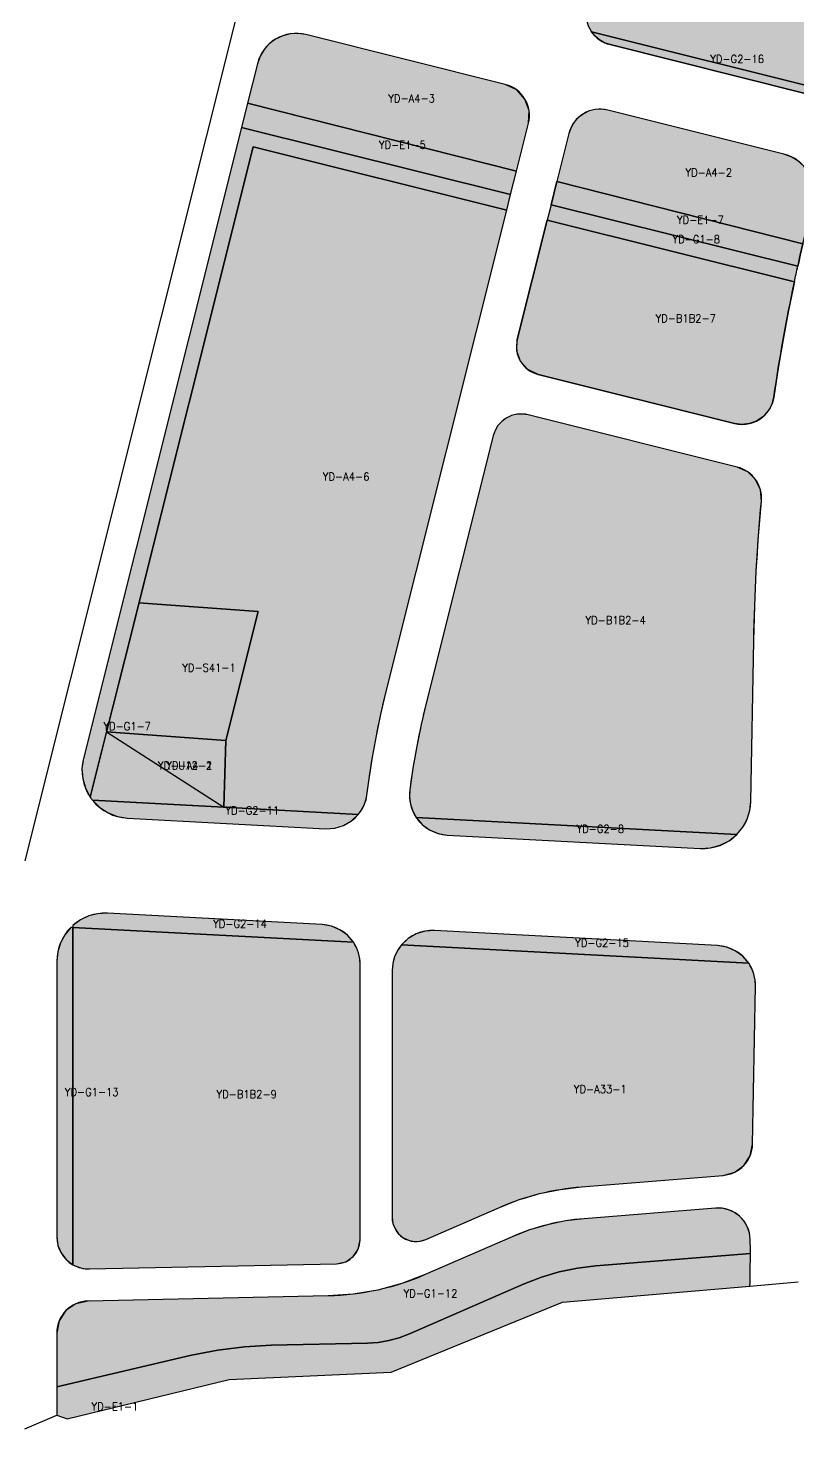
# Model space of a CAD drawing. Header units: millimetres. Extents: x 39644 to 41439, y 212527 to 214341.
# Drawn here: x 40460 to 40941, y 212654 to 213529 of the extents above; entities that cross this region are included whole.
import ezdxf

# ---------------------------------------------------------------- set-up
doc = ezdxf.new("R2010")
doc.units = ezdxf.units.MM
for name, color, linetype in [('00-规划范围', 7, 'CONTINUOUS'), ('01-用地方案边线', 7, 'CONTINUOUS'), ('YD-A33_边线', 7, 'CONTINUOUS'), ('YD-A4_边线', 7, 'CONTINUOUS'), ('YD-B1B2_边线', 7, 'CONTINUOUS'), ('YD-E1_边线', 7, 'CONTINUOUS'), ('YD-G1_边线', 7, 'CONTINUOUS'), ('YD-G2_边线', 7, 'CONTINUOUS'), ('YD-R2_边线', 7, 'CONTINUOUS'), ('YD-S41_边线', 7, 'CONTINUOUS'), ('YD-U12_边线', 7, 'CONTINUOUS')]:
    doc.layers.add(name, color=color, linetype=linetype)
doc.styles.get("Standard").update_dxf_attribs({"font": 'STANDARD'})

msp = doc.modelspace()

# ---------------------------------------------------------------- hatches: boundary and pattern name
at = {"layer": 'YD-A33_边线'}
msp.add_hatch(color=211, dxfattribs=at).paths.add_polyline_path([(40914.28, 212930.73), (40914.05, 212934.53), (40913.26, 212938.24), (40911.92, 212941.78), (40910.04, 212945.1), (40693.25, 212956.57), (40690.75, 212953), (40688.93, 212949.07), (40687.81, 212944.89), (40687.43, 212940.55), (40687.36, 212786.21), (40687.83, 212782.51), (40689.17, 212779.08), (40691.3, 212776.08), (40694.15, 212773.66), (40697.5, 212772.02), (40701.1, 212771.26), (40704.78, 212771.4), (40708.36, 212772.46), (40754.42, 212792.56), (40766.78, 212797.36), (40779.47, 212801.11), (40792.43, 212803.8), (40805.59, 212805.41), (40894.1, 212812.53), (40901.27, 212814.49), (40907.07, 212818.77), (40910.98, 212824.83), (40912.49, 212832.11), (40914.28, 212930.73)], flags=0)
at = {"layer": 'YD-A4_边线'}
for points in [[(40757.98, 213494.23), (40633.52, 213525.37), (40628.65, 213526.08), (40623.78, 213525.84), (40619.05, 213524.66), (40614.6, 213522.55), (40610.64, 213519.61), (40607.37, 213516), (40604.86, 213511.81), (40603.2, 213507.18), (40597.03, 213482.51), (40765.01, 213439.94), (40772.52, 213469.97), (40772.89, 213477.91), (40770.27, 213485.11), (40765.15, 213490.81)], [(40931.92, 213450.71), (40822, 213478.21), (40818.11, 213478.78), (40814.21, 213478.59), (40810.42, 213477.64), (40806.86, 213475.96), (40803.7, 213473.61), (40801.08, 213470.72), (40799.07, 213467.37), (40797.75, 213463.66), (40790.22, 213433.56), (40943.84, 213394.63), (40945.34, 213401.06), (40946.89, 213407.47), (40948.46, 213413.88), (40950.08, 213420.28), (40950.82, 213425.16), (40950.59, 213430.05), (40949.42, 213434.79), (40947.32, 213439.27), (40944.39, 213443.24), (40940.76, 213446.52), (40936.57, 213449.04), (40931.92, 213450.71)], [(40758.94, 213415.67), (40600.51, 213455.22), (40529.23, 213170.33), (40603.62, 213164.8), (40583.5, 213084.21), (40582.26, 213042.55), (40666.22, 213038.11), (40667.99, 213040.5), (40669.46, 213043.07), (40670.61, 213045.8), (40671.43, 213048.65), (40673.05, 213060.32), (40675.11, 213073.83), (40677.54, 213087.29), (40680.32, 213100.67), (40683.46, 213113.98)], [(40582.26, 213042.55), (40583.5, 213084.21), (40509.07, 213089.74)]]:
    msp.add_hatch(color=111, dxfattribs=at).paths.add_polyline_path(points, flags=0)
at = {"layer": 'YD-B1B2_边线'}
for points in [[(40938.57, 213370.82), (40934.95, 213352.91), (40931.6, 213334.93), (40928.52, 213316.91), (40925.72, 213298.85), (40924.88, 213295.35), (40923.44, 213292.09), (40921.45, 213289.13), (40918.93, 213286.56), (40914.95, 213283.9), (40910.52, 213282.29), (40905.83, 213281.76), (40901.08, 213282.35), (40778.61, 213313), (40772.15, 213316.07), (40767.54, 213321.2), (40765.19, 213327.69), (40765.51, 213334.83), (40784.16, 213409.37)], [(40913.19, 213146.55), (40913.79, 213168.41), (40914.78, 213190.25), (40916.18, 213212.08), (40917.97, 213233.87), (40917.34, 213240.99), (40914.37, 213247.27), (40909.43, 213252.15), (40902.91, 213255.1), (40772.3, 213287.77), (40768.79, 213288.29), (40765.28, 213288.12), (40761.87, 213287.26), (40758.67, 213285.75), (40755.82, 213283.64), (40753.47, 213281.03), (40751.66, 213278.02), (40750.47, 213274.68), (40708.68, 213107.67), (40705.52, 213094.21), (40702.74, 213080.68), (40700.35, 213067.06), (40698.35, 213053.39), (40698.17, 213048.87), (40698.79, 213044.43), (40700.2, 213040.17), (40702.37, 213036.2), (40902.65, 213025.61), (40906.29, 213030.05), (40909, 213035.07), (40910.71, 213040.5), (40911.37, 213046.22)], [(40667.43, 212944.23), (40667.16, 212947.92), (40666.35, 212951.51), (40665.02, 212954.94), (40663.19, 212958.16), (40487.96, 212967.43), (40487.96, 212756.72), (40490.41, 212755.52), (40492.99, 212754.67), (40495.66, 212754.17), (40498.39, 212754.04), (40652.67, 212757.29), (40658.41, 212758.56), (40663.07, 212761.79), (40666.21, 212766.52), (40667.36, 212772.28), (40667.43, 212944.23)]]:
    msp.add_hatch(color=1, dxfattribs=at).paths.add_polyline_path(points, flags=0)
at = {"layer": 'YD-E1_边线'}
for points in [[(40765.01, 213439.94), (40597.03, 213482.51), (40593.24, 213467.34), (40761.37, 213425.37)], [(40943.84, 213394.63), (40943.03, 213391.13), (40942.23, 213387.63), (40941.45, 213384.12), (40940.68, 213380.61), (40786.59, 213419.07), (40790.22, 213433.56)], [(40911.25, 212763.75), (40814.58, 212755.97), (40803.09, 212754.56), (40791.75, 212752.21), (40780.64, 212748.93), (40769.85, 212744.74), (40698.19, 212713.46), (40691.86, 212711.06), (40685.33, 212709.29), (40678.65, 212708.16), (40671.89, 212707.69), (40611.83, 212706.42), (40595.1, 212705.49), (40578.48, 212703.39), (40562.05, 212700.15), (40477.96, 212680.48), (40477.96, 212662.7), (40484.39, 212660.47), (40585.63, 212685.01), (40686.85, 212689.51), (40793.85, 212733.32), (40910.8, 212743.35), (40910.87, 212745.55), (40910.94, 212747.75), (40910.99, 212749.94), (40911.04, 212752.14)]]:
    msp.add_hatch(color=4, dxfattribs=at).paths.add_polyline_path(points, flags=0)
at = {"layer": 'YD-G1_边线'}
for points in [[(40600.51, 213455.22), (40758.94, 213415.67), (40761.37, 213425.37), (40593.24, 213467.34), (40494.56, 213072.95), (40493.69, 213066.68), (40494.13, 213060.44), (40495.86, 213054.42), (40498.84, 213048.84), (40520.37, 213134.91)], [(40786.59, 213419.07), (40784.16, 213409.37), (40933.72, 213372.04), (40938.57, 213370.82), (40939.09, 213373.27), (40939.61, 213375.72), (40940.14, 213378.16), (40940.68, 213380.61)], [(40487.96, 212967.43), (40486.69, 212967.5), (40482.97, 212962.94), (40480.23, 212957.79), (40478.54, 212952.2), (40477.96, 212946.34), (40477.96, 212774.04), (40478.66, 212768.82), (40480.64, 212764.04), (40483.79, 212759.93), (40487.96, 212756.72)], [(40889.38, 212792.09), (40807.19, 212785.47), (40795.68, 212784.06), (40784.34, 212781.71), (40773.24, 212778.43), (40762.42, 212774.23), (40708.05, 212750.5), (40693.43, 212744.95), (40678.38, 212740.87), (40663.01, 212738.27), (40647.41, 212737.18), (40497.54, 212734.02), (40489.89, 212732.33), (40483.67, 212728.02), (40479.49, 212721.71), (40477.96, 212714.03), (40477.96, 212680.48), (40562.05, 212700.15), (40578.48, 212703.39), (40595.1, 212705.49), (40611.83, 212706.42), (40671.89, 212707.69), (40678.65, 212708.16), (40685.33, 212709.29), (40691.86, 212711.06), (40698.19, 212713.46), (40769.85, 212744.74), (40780.64, 212748.93), (40791.75, 212752.21), (40803.09, 212754.56), (40814.58, 212755.97), (40911.11, 212763.74), (40911.09, 212765.96), (40911.06, 212768.19), (40911.02, 212770.41), (40910.98, 212772.63), (40910.46, 212776.68), (40909.15, 212780.51), (40907.1, 212783.99), (40904.37, 212787.01), (40901.07, 212789.42), (40897.39, 212791.1), (40893.46, 212792), (40889.38, 212792.09)]]:
    msp.add_hatch(color=3, dxfattribs=at).paths.add_polyline_path(points, flags=0)
at = {"layer": 'YD-G2_边线'}
for points in [[(40811.85, 213527.14), (40960.17, 213490.03), (40956.35, 213488.77), (40952.39, 213488.14), (40948.39, 213488.16), (40944.41, 213488.82), (40823.47, 213519.08), (40820.05, 213520.27), (40816.92, 213522.05), (40814.16, 213524.35)], [(40666.22, 213038.11), (40582.26, 213042.55), (40500.28, 213046.89), (40504.75, 213042.4), (40509.99, 213038.98), (40515.83, 213036.72), (40522.08, 213035.72), (40645.72, 213029.18), (40651.53, 213029.55), (40657.03, 213031.23), (40662, 213034.11), (40666.22, 213038.11)], [(40902.65, 213025.61), (40702.37, 213036.2), (40706.15, 213031.78), (40710.79, 213028.38), (40716.08, 213026.14), (40721.82, 213025.16), (40879.79, 213016.8), (40886.11, 213017.14), (40892.16, 213018.77), (40897.74, 213021.61)], [(40643.75, 212969.2), (40509.55, 212976.3), (40503.67, 212976.04), (40498, 212974.64), (40492.72, 212972.18), (40487.96, 212968.7), (40487.96, 212967.43), (40663.19, 212958.16), (40659.41, 212962.59), (40654.78, 212965.98), (40649.49, 212968.22), (40643.75, 212969.2)], [(40890.6, 212956.15), (40713.75, 212965.5), (40707.94, 212965.13), (40702.44, 212963.46), (40697.48, 212960.57), (40693.25, 212956.57), (40910.04, 212945.1), (40906.26, 212949.53), (40901.63, 212952.92), (40896.34, 212955.16), (40890.6, 212956.15)]]:
    msp.add_hatch(color=94, dxfattribs=at).paths.add_polyline_path(points, flags=0)
at = {"layer": 'YD-R2_边线'}
msp.add_hatch(color=2, dxfattribs=at).paths.add_polyline_path([(40976.45, 213585.14), (40844.18, 213621.17), (40841.22, 213621.66), (40838.26, 213621.57), (40835.37, 213620.89), (40832.65, 213619.64), (40830.23, 213617.88), (40828.23, 213615.69), (40826.69, 213613.15), (40825.68, 213610.34), (40808.92, 213543.33), (40808.33, 213539.12), (40808.64, 213534.92), (40809.82, 213530.88), (40811.85, 213527.14), (40960.17, 213490.03), (40965.03, 213492.74), (40969.12, 213496.41), (40972.31, 213500.89), (40974.46, 213506.02), (40990.38, 213560.21), (40991.12, 213564.13), (40991.07, 213568.08), (40990.24, 213571.94), (40988.65, 213575.6), (40986.37, 213578.87), (40983.51, 213581.6), (40980.18, 213583.72), (40976.45, 213585.14)], flags=0)
at = {"layer": 'YD-S41_边线'}
msp.add_hatch(color=254, dxfattribs=at).paths.add_polyline_path([(40603.62, 213164.8), (40529.23, 213170.33), (40520.37, 213134.91), (40509.07, 213089.74), (40583.5, 213084.21)], flags=0)
at = {"layer": 'YD-U12_边线'}
msp.add_hatch(color=152, dxfattribs=at).paths.add_polyline_path([(40583.5, 213084.21), (40509.07, 213089.74), (40498.84, 213048.84), (40499.19, 213048.34), (40499.54, 213047.85), (40499.91, 213047.37), (40500.28, 213046.89), (40582.26, 213042.55)], flags=0)

# ---------------------------------------------------------------- linework, layer by layer
at = {"layer": '00-规划范围'}
for points in [[(40627.8, 213687.88), (40457.95, 213009.03)], [(40457.96, 212654.06), (40477.96, 212662.7), (40484.39, 212660.47), (40585.63, 212685.01), (40686.85, 212689.51), (40793.85, 212733.32), (40910.8, 212743.35), (40940.9, 212745.93)]]:
    msp.add_lwpolyline(points, dxfattribs=at)
at = {"layer": '01-用地方案边线'}
for points in [[(40976.45, 213585.14), (40844.18, 213621.17, 0.420306), (40825.68, 213610.34), (40808.92, 213543.33, 0.21525), (40811.85, 213527.14), (40960.17, 213490.03, 0.225376), (40974.46, 213506.02), (40990.38, 213560.21, 0.420039)], [(40757.98, 213494.23), (40633.52, 213525.37, 0.414258), (40603.2, 213507.18), (40597.03, 213482.51), (40765.01, 213439.94), (40772.52, 213469.97, 0.414213)], [(40811.85, 213527.14, 0.182676), (40823.47, 213519.08), (40944.41, 213488.82, 0.162278), (40960.17, 213490.03)], [(40931.92, 213450.71), (40822, 213478.21, 0.414214), (40797.75, 213463.66), (40790.22, 213433.56), (40943.84, 213394.63, -0.005521), (40950.08, 213420.28, 0.415568)], [(40600.51, 213455.22), (40758.94, 213415.67), (40761.37, 213425.37), (40593.24, 213467.34), (40494.56, 213072.95, 0.213302), (40498.84, 213048.84), (40520.37, 213134.91)], [(40758.94, 213415.67), (40600.51, 213455.22), (40520.37, 213134.91), (40509.07, 213089.74), (40583.5, 213084.21), (40582.26, 213042.55), (40666.22, 213038.11, 0.119221), (40671.43, 213048.65), (40673.05, 213060.32, -0.026815), (40683.46, 213113.98)], [(40758.94, 213415.67), (40600.51, 213455.22), (40529.23, 213170.33), (40603.62, 213164.8), (40583.5, 213084.21), (40582.26, 213042.55), (40666.22, 213038.11, 0.119221), (40671.43, 213048.65), (40673.05, 213060.32, -0.026815), (40683.46, 213113.98)], [(40943.84, 213394.63), (40790.22, 213433.56), (40786.59, 213419.07), (40940.68, 213380.61, -0.003008)], [(40786.59, 213419.07), (40784.16, 213409.37), (40933.72, 213372.04), (40938.57, 213370.82, -0.002093), (40940.68, 213380.61)], [(40938.57, 213370.82), (40784.16, 213409.37), (40765.51, 213334.83, 0.414213), (40778.61, 213313), (40901.08, 213282.35, 0.242754), (40918.93, 213286.56, 0.181265), (40925.72, 213298.85, -0.0153)], [(40913.19, 213146.55, -0.018301), (40917.97, 213233.87, 0.369843), (40902.91, 213255.1), (40772.3, 213287.77, 0.414214), (40750.47, 213274.68), (40708.68, 213107.67, 0.028565), (40698.35, 213053.39, 0.182379), (40702.37, 213036.2), (40902.65, 213025.61, 0.193471), (40911.37, 213046.22)], [(40583.5, 213084.21), (40509.07, 213089.74), (40498.84, 213048.84, 0.020246), (40500.28, 213046.89), (40582.26, 213042.55)], [(40666.22, 213038.11), (40582.26, 213042.55), (40500.28, 213046.89, 0.213422), (40522.08, 213035.72), (40645.72, 213029.18, 0.236068)], [(40902.65, 213025.61), (40702.37, 213036.2, 0.236068), (40721.82, 213025.16), (40879.79, 213016.8, 0.213422)], [(40643.75, 212969.2), (40509.55, 212976.3, 0.198179), (40487.96, 212968.7), (40487.96, 212967.43), (40663.19, 212958.16, 0.236068)], [(40487.96, 212967.43), (40486.69, 212967.5, 0.198179), (40477.96, 212946.34), (40477.96, 212774.04, 0.267949), (40487.96, 212756.72)], [(40667.43, 212944.23, 0.148852), (40663.19, 212958.16), (40487.96, 212967.43), (40487.96, 212756.72, 0.13701), (40498.39, 212754.04), (40652.67, 212757.29, 0.40794), (40667.36, 212772.28)], [(40890.6, 212956.15), (40713.75, 212965.5, 0.236068), (40693.25, 212956.57), (40910.04, 212945.1, 0.236068)], [(40914.28, 212930.73, 0.153382), (40910.04, 212945.1), (40693.25, 212956.57, 0.17576), (40687.43, 212940.55), (40687.36, 212786.21, 0.54072), (40708.36, 212772.46), (40754.42, 212792.56, -0.082994), (40805.59, 212805.41), (40894.1, 212812.53, 0.38566), (40912.49, 212832.11)], [(40889.38, 212792.09), (40807.19, 212785.47, 0.082994), (40762.42, 212774.23), (40708.05, 212750.5, -0.097936), (40647.41, 212737.18), (40497.54, 212734.02, 0.408061), (40477.96, 212714.03), (40477.96, 212680.48), (40562.05, 212700.15), (40578.48, 212703.39), (40595.1, 212705.49), (40611.83, 212706.42), (40671.89, 212707.69), (40678.65, 212708.16), (40685.33, 212709.29), (40691.86, 212711.06), (40698.19, 212713.46), (40769.85, 212744.74), (40780.64, 212748.93), (40791.75, 212752.21), (40803.09, 212754.56), (40814.58, 212755.97), (40911.11, 212763.74, 0.004585), (40910.98, 212772.63, 0.430775)], [(40911.25, 212763.75), (40814.58, 212755.97), (40803.09, 212754.56), (40791.75, 212752.21), (40780.64, 212748.93), (40769.85, 212744.74), (40698.19, 212713.46), (40691.86, 212711.06), (40685.33, 212709.29), (40678.65, 212708.16), (40671.89, 212707.69), (40611.83, 212706.42), (40595.1, 212705.49), (40578.48, 212703.39), (40562.05, 212700.15), (40477.96, 212680.48), (40477.96, 212662.7), (40484.39, 212660.47), (40585.63, 212685.01), (40686.85, 212689.51), (40793.85, 212733.32), (40910.8, 212743.35, 0.004533), (40911.04, 212752.14)]]:
    msp.add_lwpolyline(points, format="xyb", close=True, dxfattribs=at)
for points in [[(40765.01, 213439.94), (40597.03, 213482.51), (40593.24, 213467.34), (40761.37, 213425.37)], [(40603.62, 213164.8), (40529.23, 213170.33), (40520.37, 213134.91), (40509.07, 213089.74), (40583.5, 213084.21)], [(40603.62, 213164.8), (40529.23, 213170.33), (40520.37, 213134.91), (40509.07, 213089.74), (40583.5, 213084.21)]]:
    msp.add_lwpolyline(points, close=True, dxfattribs=at)
msp.add_lwpolyline([(40938.57, 213370.82), (40784.16, 213409.37), (40765.51, 213334.83, 0.414213), (40778.61, 213313), (40901.08, 213282.35, 0.242754), (40918.93, 213286.56, 0.242754)], format="xyb", dxfattribs=at)
at = {"layer": 'YD-A33_边线', "color": 7}
msp.add_lwpolyline([(40914.28, 212930.73), (40914.05, 212934.53), (40913.26, 212938.24), (40911.92, 212941.78), (40910.04, 212945.1), (40693.25, 212956.57), (40690.75, 212953), (40688.93, 212949.07), (40687.81, 212944.89), (40687.43, 212940.55), (40687.36, 212786.21), (40687.83, 212782.51), (40689.17, 212779.08), (40691.3, 212776.08), (40694.15, 212773.66), (40697.5, 212772.02), (40701.1, 212771.26), (40704.78, 212771.4), (40708.36, 212772.46), (40754.42, 212792.56), (40766.78, 212797.36), (40779.47, 212801.11), (40792.43, 212803.8), (40805.59, 212805.41), (40894.1, 212812.53), (40901.27, 212814.49), (40907.07, 212818.77), (40910.98, 212824.83), (40912.49, 212832.11), (40914.28, 212930.73), (40914.28, 212930.73)], dxfattribs=at)
at = {"layer": 'YD-A4_边线', "color": 7}
for points in [[(40757.98, 213494.23), (40633.52, 213525.37), (40628.65, 213526.08), (40623.78, 213525.84), (40619.05, 213524.66), (40614.6, 213522.55), (40610.64, 213519.61), (40607.37, 213516), (40604.86, 213511.81), (40603.2, 213507.18), (40597.03, 213482.51), (40765.01, 213439.94), (40772.52, 213469.97), (40772.89, 213477.91), (40770.27, 213485.11), (40765.15, 213490.81), (40757.98, 213494.23)], [(40931.92, 213450.71), (40822, 213478.21), (40818.11, 213478.78), (40814.21, 213478.59), (40810.42, 213477.64), (40806.86, 213475.96), (40803.7, 213473.61), (40801.08, 213470.72), (40799.07, 213467.37), (40797.75, 213463.66), (40790.22, 213433.56), (40943.84, 213394.63)], [(40758.94, 213415.67), (40600.51, 213455.22), (40529.23, 213170.33), (40603.62, 213164.8), (40583.5, 213084.21), (40582.26, 213042.55), (40666.22, 213038.11), (40667.99, 213040.5), (40669.46, 213043.07), (40670.61, 213045.8), (40671.43, 213048.65), (40673.05, 213060.32), (40675.11, 213073.83), (40677.54, 213087.29), (40680.32, 213100.67), (40683.46, 213113.98), (40758.94, 213415.67)], [(40944.39, 213443.24), (40940.76, 213446.52), (40936.57, 213449.04), (40931.92, 213450.71), (40931.92, 213450.71)], [(40582.26, 213042.55), (40583.5, 213084.21), (40509.07, 213089.74), (40582.26, 213042.55)]]:
    msp.add_lwpolyline(points, dxfattribs=at)
at = {"layer": 'YD-B1B2_边线', "color": 7}
for points in [[(40938.57, 213370.82), (40934.95, 213352.91), (40931.6, 213334.93), (40928.52, 213316.91), (40925.72, 213298.85), (40924.88, 213295.35), (40923.44, 213292.09), (40921.45, 213289.13), (40918.93, 213286.56), (40914.95, 213283.9), (40910.52, 213282.29), (40905.83, 213281.76), (40901.08, 213282.35), (40778.61, 213313), (40772.15, 213316.07), (40767.54, 213321.2), (40765.19, 213327.69), (40765.51, 213334.83), (40784.16, 213409.37), (40938.57, 213370.82)], [(40913.19, 213146.55), (40913.79, 213168.41), (40914.78, 213190.25), (40916.18, 213212.08), (40917.97, 213233.87), (40917.34, 213240.99), (40914.37, 213247.27), (40909.43, 213252.15), (40902.91, 213255.1), (40772.3, 213287.77), (40768.79, 213288.29), (40765.28, 213288.12), (40761.87, 213287.26), (40758.67, 213285.75), (40755.82, 213283.64), (40753.47, 213281.03), (40751.66, 213278.02), (40750.47, 213274.68), (40708.68, 213107.67), (40705.52, 213094.21), (40702.74, 213080.68), (40700.35, 213067.06), (40698.35, 213053.39), (40698.17, 213048.87), (40698.79, 213044.43), (40700.2, 213040.17), (40702.37, 213036.2), (40902.65, 213025.61), (40906.29, 213030.05), (40909, 213035.07), (40910.71, 213040.5), (40911.37, 213046.22), (40913.19, 213146.55)], [(40667.43, 212944.23), (40667.16, 212947.92), (40666.35, 212951.51), (40665.02, 212954.94), (40663.19, 212958.16), (40487.96, 212967.43), (40487.96, 212756.72), (40490.41, 212755.52), (40492.99, 212754.67), (40495.66, 212754.17), (40498.39, 212754.04), (40652.67, 212757.29), (40658.41, 212758.56), (40663.07, 212761.79), (40666.21, 212766.52), (40667.36, 212772.28), (40667.43, 212944.23), (40667.43, 212944.23)]]:
    msp.add_lwpolyline(points, dxfattribs=at)
at = {"layer": 'YD-E1_边线', "color": 7}
for points in [[(40765.01, 213439.94), (40597.03, 213482.51), (40593.24, 213467.34), (40761.37, 213425.37), (40765.01, 213439.94)], [(40943.84, 213394.63), (40943.03, 213391.13), (40942.23, 213387.63), (40941.45, 213384.12), (40940.68, 213380.61), (40786.59, 213419.07), (40790.22, 213433.56), (40943.84, 213394.63)], [(40911.25, 212763.75), (40814.58, 212755.97), (40803.09, 212754.56), (40791.75, 212752.21), (40780.64, 212748.93), (40769.85, 212744.74), (40698.19, 212713.46), (40691.86, 212711.06), (40685.33, 212709.29), (40678.65, 212708.16), (40671.89, 212707.69), (40611.83, 212706.42), (40595.1, 212705.49), (40578.48, 212703.39), (40562.05, 212700.15), (40477.96, 212680.48), (40477.96, 212662.7), (40484.39, 212660.47), (40585.63, 212685.01), (40686.85, 212689.51), (40793.85, 212733.32), (40910.8, 212743.35), (40910.87, 212745.55), (40910.94, 212747.75), (40910.99, 212749.94), (40911.04, 212752.14), (40911.25, 212763.75)]]:
    msp.add_lwpolyline(points, dxfattribs=at)
at = {"layer": 'YD-G1_边线', "color": 7}
for points in [[(40600.51, 213455.22), (40758.94, 213415.67), (40761.37, 213425.37), (40593.24, 213467.34), (40494.56, 213072.95), (40493.69, 213066.68), (40494.13, 213060.44), (40495.86, 213054.42), (40498.84, 213048.84), (40520.37, 213134.91), (40600.51, 213455.22)], [(40786.59, 213419.07), (40784.16, 213409.37), (40933.72, 213372.04), (40938.57, 213370.82), (40939.09, 213373.27), (40939.61, 213375.72), (40940.14, 213378.16), (40940.68, 213380.61), (40786.59, 213419.07)], [(40487.96, 212967.43), (40486.69, 212967.5), (40482.97, 212962.94), (40480.23, 212957.79), (40478.54, 212952.2), (40477.96, 212946.34), (40477.96, 212774.04), (40478.66, 212768.82), (40480.64, 212764.04), (40483.79, 212759.93), (40487.96, 212756.72), (40487.96, 212967.43)], [(40889.38, 212792.09), (40807.19, 212785.47), (40795.68, 212784.06), (40784.34, 212781.71), (40773.24, 212778.43), (40762.42, 212774.23), (40708.05, 212750.5), (40693.43, 212744.95), (40678.38, 212740.87), (40663.01, 212738.27), (40647.41, 212737.18), (40497.54, 212734.02), (40489.89, 212732.33), (40483.67, 212728.02), (40479.49, 212721.71), (40477.96, 212714.03), (40477.96, 212680.48), (40562.05, 212700.15), (40578.48, 212703.39), (40595.1, 212705.49), (40611.83, 212706.42), (40671.89, 212707.69), (40678.65, 212708.16), (40685.33, 212709.29), (40691.86, 212711.06), (40698.19, 212713.46), (40769.85, 212744.74), (40780.64, 212748.93), (40791.75, 212752.21), (40803.09, 212754.56), (40814.58, 212755.97), (40911.11, 212763.74), (40911.09, 212765.96), (40911.06, 212768.19), (40911.02, 212770.41), (40910.98, 212772.63), (40910.46, 212776.68), (40909.15, 212780.51), (40907.1, 212783.99), (40904.37, 212787.01), (40901.07, 212789.42), (40897.39, 212791.1), (40893.46, 212792), (40889.38, 212792.09), (40889.38, 212792.09)]]:
    msp.add_lwpolyline(points, dxfattribs=at)
at = {"layer": 'YD-G2_边线', "color": 7}
for points in [[(40811.85, 213527.14), (40960.17, 213490.03), (40956.35, 213488.77), (40952.39, 213488.14), (40948.39, 213488.16), (40944.41, 213488.82), (40823.47, 213519.08), (40820.05, 213520.27), (40816.92, 213522.05), (40814.16, 213524.35), (40811.85, 213527.14)], [(40666.22, 213038.11), (40582.26, 213042.55), (40500.28, 213046.89), (40504.75, 213042.4), (40509.99, 213038.98), (40515.83, 213036.72), (40522.08, 213035.72), (40645.72, 213029.18), (40651.53, 213029.55), (40657.03, 213031.23), (40662, 213034.11), (40666.22, 213038.11), (40666.22, 213038.11)], [(40902.65, 213025.61), (40702.37, 213036.2), (40706.15, 213031.78), (40710.79, 213028.38), (40716.08, 213026.14), (40721.82, 213025.16), (40879.79, 213016.8), (40886.11, 213017.14), (40892.16, 213018.77), (40897.74, 213021.61), (40902.65, 213025.61)], [(40643.75, 212969.2), (40509.55, 212976.3), (40503.67, 212976.04), (40498, 212974.64), (40492.72, 212972.18), (40487.96, 212968.7), (40487.96, 212967.43), (40663.19, 212958.16), (40659.41, 212962.59), (40654.78, 212965.98), (40649.49, 212968.22), (40643.75, 212969.2), (40643.75, 212969.2)], [(40890.6, 212956.15), (40713.75, 212965.5), (40707.94, 212965.13), (40702.44, 212963.46), (40697.48, 212960.57), (40693.25, 212956.57), (40910.04, 212945.1), (40906.26, 212949.53), (40901.63, 212952.92), (40896.34, 212955.16), (40890.6, 212956.15), (40890.6, 212956.15)]]:
    msp.add_lwpolyline(points, dxfattribs=at)
at = {"layer": 'YD-R2_边线', "color": 7}
msp.add_lwpolyline([(40809.82, 213530.88), (40811.85, 213527.14), (40960.17, 213490.03), (40965.03, 213492.74), (40969.12, 213496.41), (40972.31, 213500.89), (40974.46, 213506.02), (40990.38, 213560.21)], dxfattribs=at)
at = {"layer": 'YD-S41_边线', "color": 7}
msp.add_lwpolyline([(40603.62, 213164.8), (40529.23, 213170.33), (40520.37, 213134.91), (40509.07, 213089.74), (40583.5, 213084.21), (40603.62, 213164.8)], dxfattribs=at)
at = {"layer": 'YD-U12_边线', "color": 7}
msp.add_lwpolyline([(40583.5, 213084.21), (40509.07, 213089.74), (40498.84, 213048.84), (40499.19, 213048.34), (40499.54, 213047.85), (40499.91, 213047.37), (40500.28, 213046.89), (40582.26, 213042.55), (40583.5, 213084.21)], dxfattribs=at)

# ---------------------------------------------------------------- texts
at = {"layer": 'YD-A33_边线', "color": 7}
msp.add_text('YD-A33-1', height=5, dxfattribs=at).set_placement((40800.82, 212863.92))
at = {"layer": 'YD-A4_边线', "color": 7}
for s, p in [('YD-A4-3', (40684.96, 213483.01)), ('YD-A4-2', (40870.52, 213436.71)), ('YD-A4-6', (40644.09, 213246.66)), ('YD-A4-1', (40546.29, 213066.14))]:
    msp.add_text(s, height=5, dxfattribs=at).set_placement(p)
at = {"layer": 'YD-B1B2_边线', "color": 7}
for s, p in [('YD-B1B2-7', (40851.88, 213345.56)), ('YD-B1B2-4', (40808.07, 213156.95)), ('YD-B1B2-9', (40577.7, 212860.74))]:
    msp.add_text(s, height=5, dxfattribs=at).set_placement(p)
at = {"layer": 'YD-E1_边线', "color": 7}
for s, p in [('YD-E1-5', (40679.12, 213453.94)), ('YD-E1-7', (40865.21, 213407.08)), ('YD-E1-1', (40499.63, 212665.63))]:
    msp.add_text(s, height=5, dxfattribs=at).set_placement(p)
at = {"layer": 'YD-G1_边线', "color": 7}
for s, p in [('YD-G1-8', (40862.42, 213394.95)), ('YD-G1-7', (40507.07, 213090.69)), ('YD-G1-13', (40482.96, 212862.11)), ('YD-G1-12', (40694.54, 212736.29))]:
    msp.add_text(s, height=5, dxfattribs=at).set_placement(p)
at = {"layer": 'YD-G2_边线', "color": 7}
for s, p in [('YD-G2-16', (40886.01, 213507.64)), ('YD-G2-11', (40583.25, 213038.04)), ('YD-G2-8', (40802.51, 213026.5)), ('YD-G2-14', (40575.58, 212967.23)), ('YD-G2-15', (40801.65, 212955.3))]:
    msp.add_text(s, height=5, dxfattribs=at).set_placement(p)
at = {"layer": 'YD-S41_边线', "color": 7}
msp.add_text('YD-S41-1', height=5, dxfattribs=at).set_placement((40556.35, 213127.27))
at = {"layer": 'YD-U12_边线', "color": 7}
msp.add_text('YD-U12-2', height=5, dxfattribs=at).set_placement((40541.17, 213066.14))

doc.saveas('drawing.dxf')
